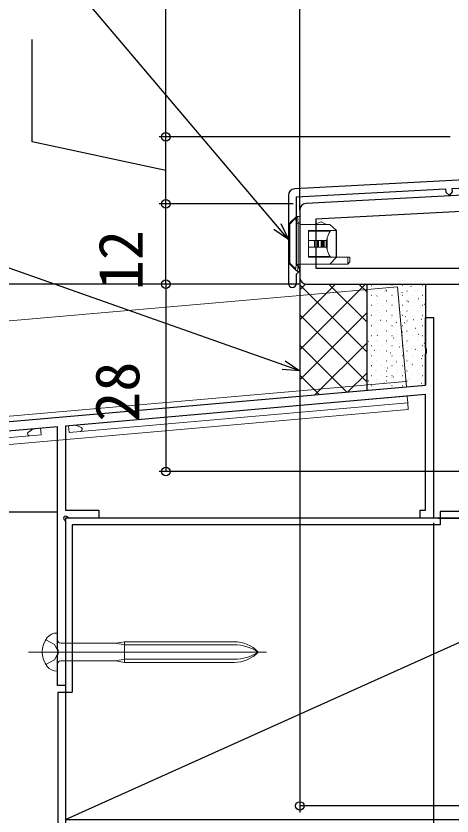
# Model space of a CAD drawing. Units: millimetres, scale not verified. Extents: x -525 to 525, y -783 to 779.
# Drawn here: x -367.5 to -302.4, y -43.2 to 76.4 of the extents above; entities that cross this region are included whole.
import ezdxf
from ezdxf.enums import TextEntityAlignment as Align

# ---------------------------------------------------------------- set-up
doc = ezdxf.new("R2010")
doc.units = ezdxf.units.MM
doc.header["$LTSCALE"] = 4
for name, color, linetype in [('0-2_YKK_11', 7, 'Continuous'), ('0-4_YKK_12', 2, 'Continuous'), ('0-7_YKK_D', 6, 'Continuous'), ('0-9_YSS_K', 3, 'Continuous'), ('0-A_YSS_KE', 3, 'Continuous')]:
    doc.layers.add(name, color=color, linetype=linetype)
doc.layers.add('0-5_YKK_13', color=4, linetype='Continuous', lineweight=18)
doc.styles.add('ＭＳ ゴシック', font='')
doc.styles.get('ＭＳ ゴシック').set_extended_font_data('MS Gothic')

msp = doc.modelspace()

# ---------------------------------------------------------------- linework, layer by layer
at = {"layer": '0-2_YKK_11'}
for p, q in [((-281.918, 52.842), (-325.859, 50.539)), ((-326.807, 49.54), (-326.807, 36.389)), ((-325.107, 47.34), (-325.107, 37.289))]:
    msp.add_line(p, q, dxfattribs=at)
for points in [[(-273.892, 65.116), (-272.899, 59.489), (-277.707, 59.489), (-277.707, 64.846), (-277.165, 65.713), (-277.484, 66.289), (-280.107, 66.289), (-280.107, 50.648), (-324.159, 48.339)], [(-325.607, 36.389), (-325.607, 37.789), (-325.107, 38.289), (-325.107, 38.589), (-325.419, 39.053), (-325.607, 39.331), (-325.607, 49.35), (-303.307, 50.519), (-303.281, 50.02), (-302.755, 49.547), (-302.282, 50.072), (-302.308, 50.571), (-281.887, 51.642)], [(-324.107, 36.289), (-263.507, 36.289), (-263.507, 8.289), (-260.107, 8.289), (-260.107, 10.189), (-260.607, 10.689), (-261.107, 11.189), (-261.107, 36.289), (-210.107, 36.289), (-210.107, 40.531), (-210.227, 40.714), (-210.227, 41.264), (-210.107, 41.447), (-210.107, 44.089)], [(-423.281, 10.949), (-306.307, 21.183), (-306.307, 25.831), (-306.187, 26.014), (-306.187, 26.564), (-306.307, 26.747), (-306.307, 31.289), (-305.107, 31.289), (-305.107, 1.289), (-307.107, 1.289), (-307.107, 2.489), (-306.307, 2.489), (-306.307, 19.777), (-360.107, 15.071), (-360.107, 2.489), (-355.107, 2.489), (-355.107, 1.289), (-359.507, 1.289), (-359.957, 1.549)], [(-360.257, 1.029), (-360.107, 0.77), (-360.107, -23.711), (-361.307, -23.711), (-361.307, -19.169), (-361.187, -18.986), (-361.187, -18.436), (-361.307, -18.253), (-361.307, 14.966), (-423.176, 9.553)]]:
    msp.add_lwpolyline(points, dxfattribs=at)
msp.add_lwpolyline([(-280.107, 48.244), (-322.707, 46.012), (-322.707, 38.689), (-280.107, 38.689)], close=True, dxfattribs=at)
for centre, radius, start, end in [((-325.807, 49.54), 1, 93.00003, 180), ((-324.107, 47.34), 1, 93.00003, 180), ((-324.107, 37.289), 1, 180.00001, 269.99999), ((-326.207, 36.389), 0.6, 180.00001, 269.99999), ((-326.207, 36.389), 0.6, 270.00001, 359.99999), ((-360.107, 1.289), 0.3, 60.00003, 240.00005)]:
    msp.add_arc(centre, radius, start, end, dxfattribs=at)
at = {"layer": '0-4_YKK_12'}
msp.add_line((-325.107, 47.34), (-325.107, 209.789), dxfattribs=at)
at = {"layer": '0-5_YKK_13'}
for p, q in [((-325.78, 46.085), (-326.601, 45.265)), ((-325.482, 46.389), (-325.486, 46.384)), ((-326.607, 39.365), (-326.607, 45.265)), ((-326.601, 45.265), (-326.607, 45.265)), ((-326.601, 45.265), (-326.601, 39.413)), ((-325.655, 39.189), (-325.655, 45.389)), ((-325.361, 45.389), (-325.655, 45.389)), ((-325.361, 45.389), (-325.361, 39.189)), ((-325.107, 45.389), (-325.107, 39.189)), ((-320.607, 45.189), (-325.107, 45.189)), ((-323.807, 44.289), (-320.37, 44.289)), ((-323.807, 44.185), (-323.807, 44.289)), ((-319.671, 44.289), (-320.37, 44.289)), ((-319.671, 40.289), (-319.671, 44.289)), ((-323.807, 44.185), (-323.807, 42.789)), ((-320.55, 44.185), (-323.807, 44.185)), ((-320.995, 43.185), (-320.995, 41.393)), ((-322.907, 42.789), (-323.807, 42.789)), ((-323.807, 42.789), (-323.807, 41.789)), ((-322.907, 42.789), (-322.907, 41.789)), ((-322.465, 42.789), (-322.907, 42.789)), ((-322.324, 42.789), (-322.324, 41.789)), ((-321.907, 42.789), (-322.324, 42.789)), ((-321.907, 42.789), (-321.907, 41.789)), ((-321.774, 42.789), (-321.907, 42.789)), ((-321.593, 42.789), (-321.593, 41.789)), ((-321.557, 42.789), (-321.365, 42.789)), ((-321.365, 42.789), (-321.365, 41.789)), ((-321.135, 42.789), (-321.365, 42.789)), ((-321.135, 42.789), (-321.135, 41.789)), ((-323.807, 41.789), (-323.807, 40.393)), ((-322.324, 41.789), (-322.465, 41.789)), ((-321.907, 41.789), (-322.324, 41.789)), ((-321.774, 41.789), (-321.907, 41.789)), ((-321.593, 41.789), (-321.774, 41.789)), ((-321.557, 41.789), (-321.593, 41.789)), ((-321.365, 41.789), (-321.557, 41.789)), ((-321.135, 41.789), (-321.365, 41.789)), ((-323.807, 40.393), (-320.55, 40.393)), ((-320.607, 39.289), (-319.607, 40.289)), ((-319.671, 40.289), (-320.37, 40.289)), ((-317.907, 40.289), (-317.607, 40.289)), ((-326.601, 39.413), (-325.738, 38.55)), ((-325.595, 38.277), (-325.656, 38.338)), ((-325.361, 39.189), (-325.655, 39.189)), ((-325.444, 38.276), (-325.382, 38.189)), ((-320.607, 39.289), (-325.107, 39.289)), ((-317.907, 39.289), (-320.607, 39.289)), ((-310.488, 35.874), (-325.107, 34.595)), ((-309.18, 20.931), (-310.488, 35.874)), ((-325.107, 34.595), (-417.081, 26.549)), ((-309.25, 21.728), (-325.107, 20.341)), ((-325.107, 20.341), (-415.843, 12.403)), ((-309.058, 19.537), (-358.849, 15.181)), ((-309.047, 19.403), (-309.058, 19.537)), ((-308.971, 18.541), (-357.884, 14.261)), ((-308.945, 18.242), (-308.971, 18.541)), ((-308.91, 17.843), (-308.945, 18.242)), ((-308.884, 17.544), (-415.477, 8.219)), ((-308.884, 17.544), (-308.91, 17.843)), ((-364.666, 14.672), (-414.835, 10.282)), ((-365.152, 14.495), (-365.654, 14.143)), ((-363.849, 14.743), (-364.666, 14.672)), ((-363.849, 14.743), (-363.762, 13.747)), ((-358.849, 15.181), (-359.665, 15.109)), ((-359.578, 14.113), (-359.665, 15.109)), ((-357.784, 14.832), (-358.339, 15.091)), ((-365.456, 13.599), (-413.871, 9.363)), ((-365.456, 13.599), (-363.762, 13.747)), ((-359.578, 14.113), (-357.884, 14.261)), ((-361.307, -15.861), (-361.368, -15.861)), ((-361.307, -15.861), (-361.307, -21.561)), ((-360.807, -17.393), (-352.607, -17.393)), ((-352.607, -17.393), (-351.307, -17.161)), ((-352.607, -17.393), (-351.307, -17.626)), ((-351.307, -17.161), (-334.926, -17.161)), ((-351.307, -17.161), (-351.307, -20.261)), ((-351.307, -17.626), (-334.926, -17.626)), ((-365.645, -18.711), (-330.091, -18.711)), ((-360.807, -20.028), (-352.607, -20.028)), ((-352.607, -20.028), (-351.307, -19.796)), ((-352.607, -20.028), (-351.307, -20.261)), ((-351.307, -19.796), (-334.926, -19.796)), ((-351.307, -20.261), (-334.926, -20.261)), ((-361.368, -21.561), (-361.307, -21.561))]:
    msp.add_line(p, q, dxfattribs=at)
for points in [[(-326.519, 45.477), (-325.698, 46.298), (-325.695, 46.301)], [(-325.482, 46.389), (-325.107, 46.389), (-325.107, 45.389), (-325.361, 45.389)], [(-322.973, 45.189), (-321.907, 45.589), (-321.107, 45.189)], [(-319.671, 44.289), (-319.607, 44.289), (-320.607, 45.189)], [(-319.607, 44.289), (-319.607, 40.289), (-319.671, 40.289)], [(-321.135, 42.789), (-321.055, 42.984), (-320.995, 43.185)], [(-322.465, 41.789), (-322.465, 42.789), (-322.324, 42.789)], [(-321.774, 41.789), (-321.774, 42.789), (-321.593, 42.789)], [(-321.557, 41.789), (-321.557, 42.789), (-321.593, 42.789)], [(-322.465, 41.789), (-322.907, 41.789), (-323.807, 41.789)], [(-320.995, 41.393), (-321.054, 41.592), (-321.135, 41.789)], [(-320.37, 40.289), (-323.807, 40.289), (-323.807, 40.393)], [(-317.907, 39.289), (-317.907, 40.289), (-319.607, 40.289)], [(-317.607, 40.289), (-317.607, 39.589), (-317.907, 39.289)], [(-325.656, 38.338), (-326.607, 39.289), (-326.607, 39.365)], [(-325.361, 39.189), (-325.107, 39.189), (-325.107, 38.189), (-325.382, 38.189)], [(-308.971, 18.541), (-309.02, 19.098), (-309.047, 19.403)], [(-363.059, -16.861), (-361.761, -17.566), (-361.152, -18.711)], [(-363.059, -20.561), (-361.761, -19.856), (-361.152, -18.711)]]:
    msp.add_lwpolyline(points, dxfattribs=at)
for centre, radius, start, end in [((-326.307, 45.265), 0.3, 135, 180), ((-326.318, 45.277), 0.284, 135.21566, 182.49633), ((-325.477, 46.08), 0.304, 91.7644, 179.04855), ((-325.497, 46.098), 0.284, 135.21566, 182.49633), ((-325.49, 46.089), 0.295, 89.30544, 134.94469), ((-325.482, 46.089), 0.3, 90, 135), ((-325.426, 38.59), 0.314, 187.32627, 266.78077), ((-325.454, 38.538), 0.284, 177.50367, 224.78434), ((-325.49, 38.512), 0.24, 226.38814, 281.18869), ((-325.382, 38.489), 0.3, 225, 270), ((-364.578, 13.676), 1, 95, 125), ((-358.761, 14.184), 1, 65, 95), ((-357.911, 14.56), 0.3, 275, 65), ((-365.482, 13.898), 0.3, 125, 275), ((-360.207, -18.711), 3.4, 140.70352, 219.29648), ((-361.368, -17.761), 1.9, 90, 140.70352), ((-360.807, -16.893), 0.5, 180, 270), ((-334.926, -22.161), 5, 43.63011, 90), ((-334.926, -24.204), 6.578, 56.62226, 90), ((-334.926, -15.261), 5, 270, 316.36989), ((-334.926, -13.218), 6.578, 270, 303.37774), ((-360.807, -20.528), 0.5, 90, 180), ((-361.368, -19.661), 1.9, 219.29648, 270)]:
    msp.add_arc(centre, radius, start, end, dxfattribs=at)
for centre, major_axis, ratio, start_param, end_param in [((-325.795, 45.389), (0, 0.7), 0.2, 4.712389, 6.1791526), ((-325.501, 45.389), (0, 1), 0.14, 4.712389, 6.1791526), ((-320.37, 43.989), (0, 0.3), 0.789474, 6.2831853, 7.141325), ((-318.817, 42.289), (0, 2.9), 0.789474, 0.8581397, 1.2566748), ((-318.817, 42.289), (0, 2.9), 0.789474, 1.8849178, 2.283453), ((-320.37, 40.589), (0, 0.3), 0.789474, 2.283453, 3.1415927), ((-326.307, 39.413), (0.286, 0.119), 0.756388, 2.640578, 2.8379736), ((-325.795, 39.189), (0, 0.7), 0.2, 3.5625567, 4.712389), ((-325.501, 39.189), (0, 1), 0.14, 3.5625567, 4.712389)]:
    msp.add_ellipse(centre, major_axis=major_axis, ratio=ratio, start_param=start_param, end_param=end_param, dxfattribs=at)
at = {"layer": '0-7_YKK_D'}
for p, q in [((-345.107, 58.289), (-345.107, 124.289)), ((-302.607, 58.289), (-346.107, 58.289)), ((-302.608, 58.289), (-346.107, 58.289)), ((-345.107, 48.288), (-345.107, 58.289)), ((-326.107, 48.288), (-346.107, 48.288)), ((-326.107, 48.288), (-346.107, 48.288)), ((-345.107, 36.289), (-345.107, 48.288)), ((-325.107, 36.289), (-448.107, 36.289)), ((-325.107, 36.289), (-346.107, 36.289)), ((-325.107, 36.289), (-346.107, 36.289)), ((-345.107, 36.289), (-345.107, 8.289)), ((-325.107, 36.624), (-325.107, -42.711)), ((-264.007, 8.289), (-346.107, 8.289)), ((-304.407, 1.289), (-86.107, 1.289)), ((-305.107, 0.589), (-305.107, -82.711)), ((-360.107, -24.411), (-360.107, -62.711)), ((-360.107, -24.411), (-360.107, -62.711)), ((-260.107, -41.711), (-325.107, -41.711))]:
    msp.add_line(p, q, dxfattribs=at)
for points in [[(-326.807, 42.965), (-328.456, 44.91), (-396.742, 125.468), (-463.139, 125.468)], [(-345.107, 53.288), (-365.107, 57.568), (-365.107, 72.818)], [(-325.107, 23.299), (-327.511, 24.149), (-403.547, 51), (-501.086, 51)], [(-327.934, 45.352), (-326.807, 42.965), (-328.977, 44.468)], [(-327.284, 24.793), (-325.107, 23.299), (-327.739, 23.504)]]:
    msp.add_lwpolyline(points, dxfattribs=at)
for centre in [(-345.107, 58.289), (-345.107, 58.289), (-345.107, 48.288), (-345.107, 48.288), (-345.107, 36.289), (-345.107, 36.289), (-345.107, 8.289), (-325.107, -41.711)]:
    msp.add_circle(centre, 0.637, dxfattribs=at)
at = {"layer": '0-9_YSS_K'}
for p, q in [((-325.107, 37.289), (-325.107, 19.538)), ((-325.107, 35.437), (-324.254, 36.289)), ((-325.107, 30.946), (-319.764, 36.289)), ((-325.107, 26.456), (-315.274, 36.289)), ((-315.107, 26.16), (-325.107, 36.16)), ((-315.107, 30.651), (-320.745, 36.289)), ((-315.107, 35.141), (-316.255, 36.289)), ((-315.107, 36.289), (-315.107, 20.413)), ((-315.107, 36.289), (-315.107, 20.413)), ((-314.363, 36.102), (-314.338, 36.102)), ((-314.336, 35.905), (-314.332, 35.907)), ((-312.843, 36.102), (-312.818, 36.102)), ((-311.323, 36.102), (-311.298, 36.102)), ((-309.803, 36.102), (-309.778, 36.102)), ((-309.522, 36.189), (-309.517, 36.191)), ((-308.477, 35.894), (-308.436, 35.922)), ((-308.283, 36.102), (-308.258, 36.102)), ((-306.763, 36.102), (-306.738, 36.102)), ((-306.307, 36.289), (-306.307, 21.183)), ((-313.65, 35.295), (-313.625, 35.295)), ((-312.453, 35.151), (-312.449, 35.153)), ((-312.223, 35.374), (-312.181, 35.401)), ((-312.13, 35.295), (-312.105, 35.295)), ((-311.082, 35.637), (-311.077, 35.639)), ((-310.61, 35.295), (-310.585, 35.295)), ((-309.822, 35.004), (-309.78, 35.032)), ((-309.199, 34.883), (-309.194, 34.885)), ((-309.09, 35.295), (-309.065, 35.295)), ((-307.827, 35.369), (-307.822, 35.371)), ((-307.57, 35.295), (-307.545, 35.295)), ((-314.363, 34.607), (-314.338, 34.607)), ((-313.848, 34.657), (-313.844, 34.659)), ((-313.65, 33.8), (-313.625, 33.8)), ((-313.568, 34.484), (-313.526, 34.511)), ((-312.843, 34.607), (-312.818, 34.607)), ((-312.154, 33.837), (-312.149, 33.839)), ((-312.13, 33.8), (-312.105, 33.8)), ((-311.323, 34.607), (-311.298, 34.607)), ((-310.61, 33.8), (-310.585, 33.8)), ((-310.594, 34.389), (-310.589, 34.391)), ((-309.803, 34.607), (-309.778, 34.607)), ((-309.09, 33.8), (-309.065, 33.8)), ((-308.919, 33.643), (-308.878, 33.67)), ((-308.899, 33.569), (-308.895, 33.571)), ((-308.283, 34.607), (-308.258, 34.607)), ((-307.57, 33.8), (-307.545, 33.8)), ((-307.339, 34.121), (-307.334, 34.123)), ((-306.763, 34.607), (-306.738, 34.607)), ((-314.921, 32.857), (-314.916, 32.859)), ((-314.363, 33.112), (-314.338, 33.112)), ((-313.65, 32.305), (-313.625, 32.305)), ((-313.525, 33.351), (-313.521, 33.353)), ((-312.843, 33.112), (-312.818, 33.112)), ((-312.665, 33.122), (-312.624, 33.15)), ((-312.13, 32.305), (-312.105, 32.305)), ((-311.666, 32.589), (-311.661, 32.591)), ((-311.323, 33.112), (-311.298, 33.112)), ((-310.61, 32.305), (-310.585, 32.305)), ((-310.271, 33.083), (-310.266, 33.085)), ((-310.264, 32.753), (-310.222, 32.78)), ((-309.803, 33.112), (-309.778, 33.112)), ((-309.09, 32.305), (-309.065, 32.305)), ((-308.411, 32.321), (-308.407, 32.323)), ((-308.283, 33.112), (-308.258, 33.112)), ((-307.57, 32.305), (-307.545, 32.305)), ((-307.016, 32.815), (-307.011, 32.817)), ((-306.763, 33.112), (-306.738, 33.112)), ((-306.518, 33.273), (-306.476, 33.301)), ((-325.107, 21.966), (-315.107, 31.966)), ((-315.107, 21.67), (-325.107, 31.67)), ((-314.598, 31.551), (-314.593, 31.553)), ((-314.363, 31.617), (-314.338, 31.617)), ((-314.01, 32.232), (-313.968, 32.26)), ((-313.226, 32.037), (-313.221, 32.038)), ((-312.843, 31.617), (-312.818, 31.617)), ((-311.343, 31.283), (-311.338, 31.285)), ((-311.323, 31.617), (-311.298, 31.617)), ((-309.971, 31.769), (-309.967, 31.77)), ((-309.803, 31.617), (-309.778, 31.617)), ((-309.362, 31.391), (-309.32, 31.419)), ((-308.283, 31.617), (-308.258, 31.617)), ((-306.763, 31.617), (-306.738, 31.617)), ((-306.717, 31.501), (-306.712, 31.502)), ((-314.452, 29.981), (-314.411, 30.008)), ((-314.363, 30.122), (-314.338, 30.122)), ((-314.298, 30.237), (-314.293, 30.238)), ((-313.65, 30.81), (-313.625, 30.81)), ((-313.108, 30.871), (-313.066, 30.898)), ((-312.843, 30.122), (-312.818, 30.122)), ((-312.738, 30.789), (-312.733, 30.791)), ((-312.13, 30.81), (-312.105, 30.81)), ((-311.323, 30.122), (-311.298, 30.122)), ((-311.043, 29.969), (-311.039, 29.97)), ((-310.706, 30.501), (-310.665, 30.529)), ((-310.61, 30.81), (-310.585, 30.81)), ((-309.803, 30.122), (-309.778, 30.122)), ((-309.483, 30.521), (-309.479, 30.523)), ((-309.09, 30.81), (-309.065, 30.81)), ((-308.283, 30.122), (-308.258, 30.122)), ((-308.088, 31.015), (-308.084, 31.017)), ((-307.57, 30.81), (-307.545, 30.81)), ((-306.96, 31.022), (-306.919, 31.049)), ((-306.763, 30.122), (-306.738, 30.122)), ((-313.81, 28.989), (-313.805, 28.991)), ((-313.65, 29.315), (-313.625, 29.315)), ((-312.415, 29.483), (-312.41, 29.485)), ((-312.13, 29.315), (-312.105, 29.315)), ((-310.61, 29.315), (-310.585, 29.315)), ((-310.556, 28.721), (-310.551, 28.723)), ((-309.804, 29.139), (-309.762, 29.167)), ((-309.16, 29.215), (-309.156, 29.217)), ((-309.09, 29.315), (-309.065, 29.315)), ((-307.789, 29.701), (-307.784, 29.702)), ((-307.57, 29.315), (-307.545, 29.315)), ((-307.403, 28.77), (-307.361, 28.798)), ((-314.894, 27.729), (-314.853, 27.757)), ((-314.363, 28.627), (-314.338, 28.627)), ((-313.65, 27.82), (-313.625, 27.82)), ((-313.55, 28.619), (-313.508, 28.647)), ((-313.487, 27.683), (-313.482, 27.684)), ((-312.843, 28.627), (-312.818, 28.627)), ((-312.13, 27.82), (-312.105, 27.82)), ((-312.116, 28.168), (-312.111, 28.17)), ((-311.323, 28.627), (-311.298, 28.627)), ((-311.148, 28.249), (-311.107, 28.277)), ((-310.61, 27.82), (-310.585, 27.82)), ((-309.803, 28.627), (-309.778, 28.627)), ((-309.09, 27.82), (-309.065, 27.82)), ((-308.861, 27.901), (-308.856, 27.902)), ((-308.283, 28.627), (-308.258, 28.627)), ((-307.57, 27.82), (-307.545, 27.82)), ((-307.301, 28.453), (-307.296, 28.455)), ((-306.763, 28.627), (-306.738, 28.627)), ((-318.079, 20.153), (-325.107, 27.18)), ((-322.847, 19.736), (-315.107, 27.476)), ((-314.882, 27.189), (-314.878, 27.19)), ((-314.363, 27.132), (-314.338, 27.132)), ((-313.992, 26.367), (-313.95, 26.395)), ((-313.65, 26.325), (-313.625, 26.325)), ((-313.188, 26.368), (-313.183, 26.37)), ((-312.843, 27.132), (-312.818, 27.132)), ((-312.13, 26.325), (-312.105, 26.325)), ((-311.628, 26.921), (-311.623, 26.922)), ((-311.323, 27.132), (-311.298, 27.132)), ((-310.61, 26.325), (-310.585, 26.325)), ((-310.246, 26.888), (-310.204, 26.915)), ((-310.232, 27.415), (-310.228, 27.417)), ((-309.803, 27.132), (-309.778, 27.132)), ((-309.09, 26.325), (-309.065, 26.325)), ((-308.373, 26.653), (-308.368, 26.655)), ((-308.283, 27.132), (-308.258, 27.132)), ((-307.845, 26.518), (-307.803, 26.546)), ((-307.57, 26.325), (-307.545, 26.325)), ((-306.978, 27.147), (-306.973, 27.149)), ((-306.763, 27.132), (-306.738, 27.132)), ((-306.5, 27.408), (-306.458, 27.436)), ((-314.559, 25.883), (-314.555, 25.884)), ((-314.363, 25.637), (-314.338, 25.637)), ((-312.843, 25.637), (-312.818, 25.637)), ((-312.7, 25.121), (-312.695, 25.122)), ((-311.591, 25.998), (-311.549, 26.025)), ((-311.323, 25.637), (-311.298, 25.637)), ((-311.305, 25.615), (-311.3, 25.616)), ((-309.933, 26.1), (-309.928, 26.102)), ((-309.803, 25.637), (-309.778, 25.637)), ((-308.283, 25.637), (-308.258, 25.637)), ((-308.05, 25.347), (-308.045, 25.348)), ((-306.942, 25.157), (-306.901, 25.184)), ((-306.763, 25.637), (-306.738, 25.637)), ((-306.678, 25.832), (-306.674, 25.834)), ((-314.434, 24.116), (-314.393, 24.143)), ((-314.363, 24.142), (-314.338, 24.142)), ((-314.26, 24.568), (-314.255, 24.57)), ((-313.65, 24.83), (-313.625, 24.83)), ((-312.843, 24.142), (-312.818, 24.142)), ((-312.13, 24.83), (-312.105, 24.83)), ((-311.323, 24.142), (-311.298, 24.142)), ((-311.005, 24.3), (-311, 24.302)), ((-310.688, 24.636), (-310.647, 24.664)), ((-310.61, 24.83), (-310.585, 24.83)), ((-309.803, 24.142), (-309.778, 24.142)), ((-309.445, 24.853), (-309.44, 24.854)), ((-309.09, 24.83), (-309.065, 24.83)), ((-308.287, 24.267), (-308.245, 24.294)), ((-308.283, 24.142), (-308.258, 24.142)), ((-307.751, 24.032), (-307.746, 24.034)), ((-307.57, 24.83), (-307.545, 24.83)), ((-306.763, 24.142), (-306.738, 24.142)), ((-317.926, 20.166), (-315.107, 22.986)), ((-313.772, 23.321), (-313.767, 23.322)), ((-313.65, 23.335), (-313.625, 23.335)), ((-312.377, 23.815), (-312.372, 23.816)), ((-312.13, 23.335), (-312.105, 23.335)), ((-312.033, 23.746), (-311.991, 23.774)), ((-310.61, 23.335), (-310.585, 23.335)), ((-310.517, 23.053), (-310.512, 23.054)), ((-309.122, 23.547), (-309.117, 23.548)), ((-309.09, 23.335), (-309.065, 23.335)), ((-307.57, 23.335), (-307.545, 23.335)), ((-307.385, 22.905), (-307.343, 22.933)), ((-307.263, 22.785), (-307.258, 22.786)), ((-322.208, 19.792), (-325.107, 22.69)), ((-314.876, 21.864), (-314.835, 21.892)), ((-314.844, 21.52), (-314.839, 21.522)), ((-314.363, 22.647), (-314.338, 22.647)), ((-313.65, 21.84), (-313.625, 21.84)), ((-313.449, 22.014), (-313.444, 22.016)), ((-312.843, 22.647), (-312.818, 22.647)), ((-312.475, 21.495), (-312.433, 21.522)), ((-312.13, 21.84), (-312.105, 21.84)), ((-312.077, 22.5), (-312.073, 22.502)), ((-311.323, 22.647), (-311.298, 22.647)), ((-311.131, 22.385), (-311.089, 22.412)), ((-310.61, 21.84), (-310.585, 21.84)), ((-310.194, 21.747), (-310.189, 21.748)), ((-309.803, 22.647), (-309.778, 22.647)), ((-309.09, 21.84), (-309.065, 21.84)), ((-308.823, 22.232), (-308.818, 22.234)), ((-308.729, 22.015), (-308.687, 22.043)), ((-308.283, 22.647), (-308.258, 22.647)), ((-307.57, 21.84), (-307.545, 21.84)), ((-306.763, 22.647), (-306.738, 22.647)), ((-314.363, 21.152), (-314.338, 21.152)), ((-313.149, 20.7), (-313.145, 20.702)), ((-312.843, 21.152), (-312.818, 21.152)), ((-311.589, 21.252), (-311.585, 21.254)), ((-311.323, 21.152), (-311.298, 21.152)), ((-309.803, 21.152), (-309.778, 21.152)), ((-308.283, 21.152), (-308.258, 21.152)), ((-306.94, 21.479), (-306.935, 21.48)), ((-306.763, 21.152), (-306.738, 21.152)), ((-361.307, 2.183), (-378.107, 2.183)), ((-360.107, -43.711), (-260.107, 1.289))]:
    msp.add_line(p, q, dxfattribs=at)
at = {"layer": '0-A_YSS_KE'}
for p, q in [((-259.107, 2.289), (-304.107, 2.289)), ((-304.107, 2.289), (-304.107, 0.289)), ((-359.107, 0.289), (-359.107, -24.711)), ((-304.107, 0.289), (-359.107, 0.289)), ((-361.237, -24.711), (-361.237, -98.711)), ((-361.237, -24.711), (-359.107, -24.711))]:
    msp.add_line(p, q, dxfattribs=at)
msp.add_lwpolyline([(-260.107, -43.711), (-260.107, 1.289), (-360.107, 1.289), (-360.107, -43.711)], close=True, dxfattribs=at)

# ---------------------------------------------------------------- texts
at = {"layer": '0-7_YKK_D', "style": 'ＭＳ ゴシック'}
for s, p in [('12', (-346.607, 35.385)), ('28', (-347.107, 15.718))]:
    msp.add_text(s, height=6.598, rotation=90, dxfattribs=at).set_placement(p, align=Align.BOTTOM_LEFT)

doc.saveas('drawing.dxf')
